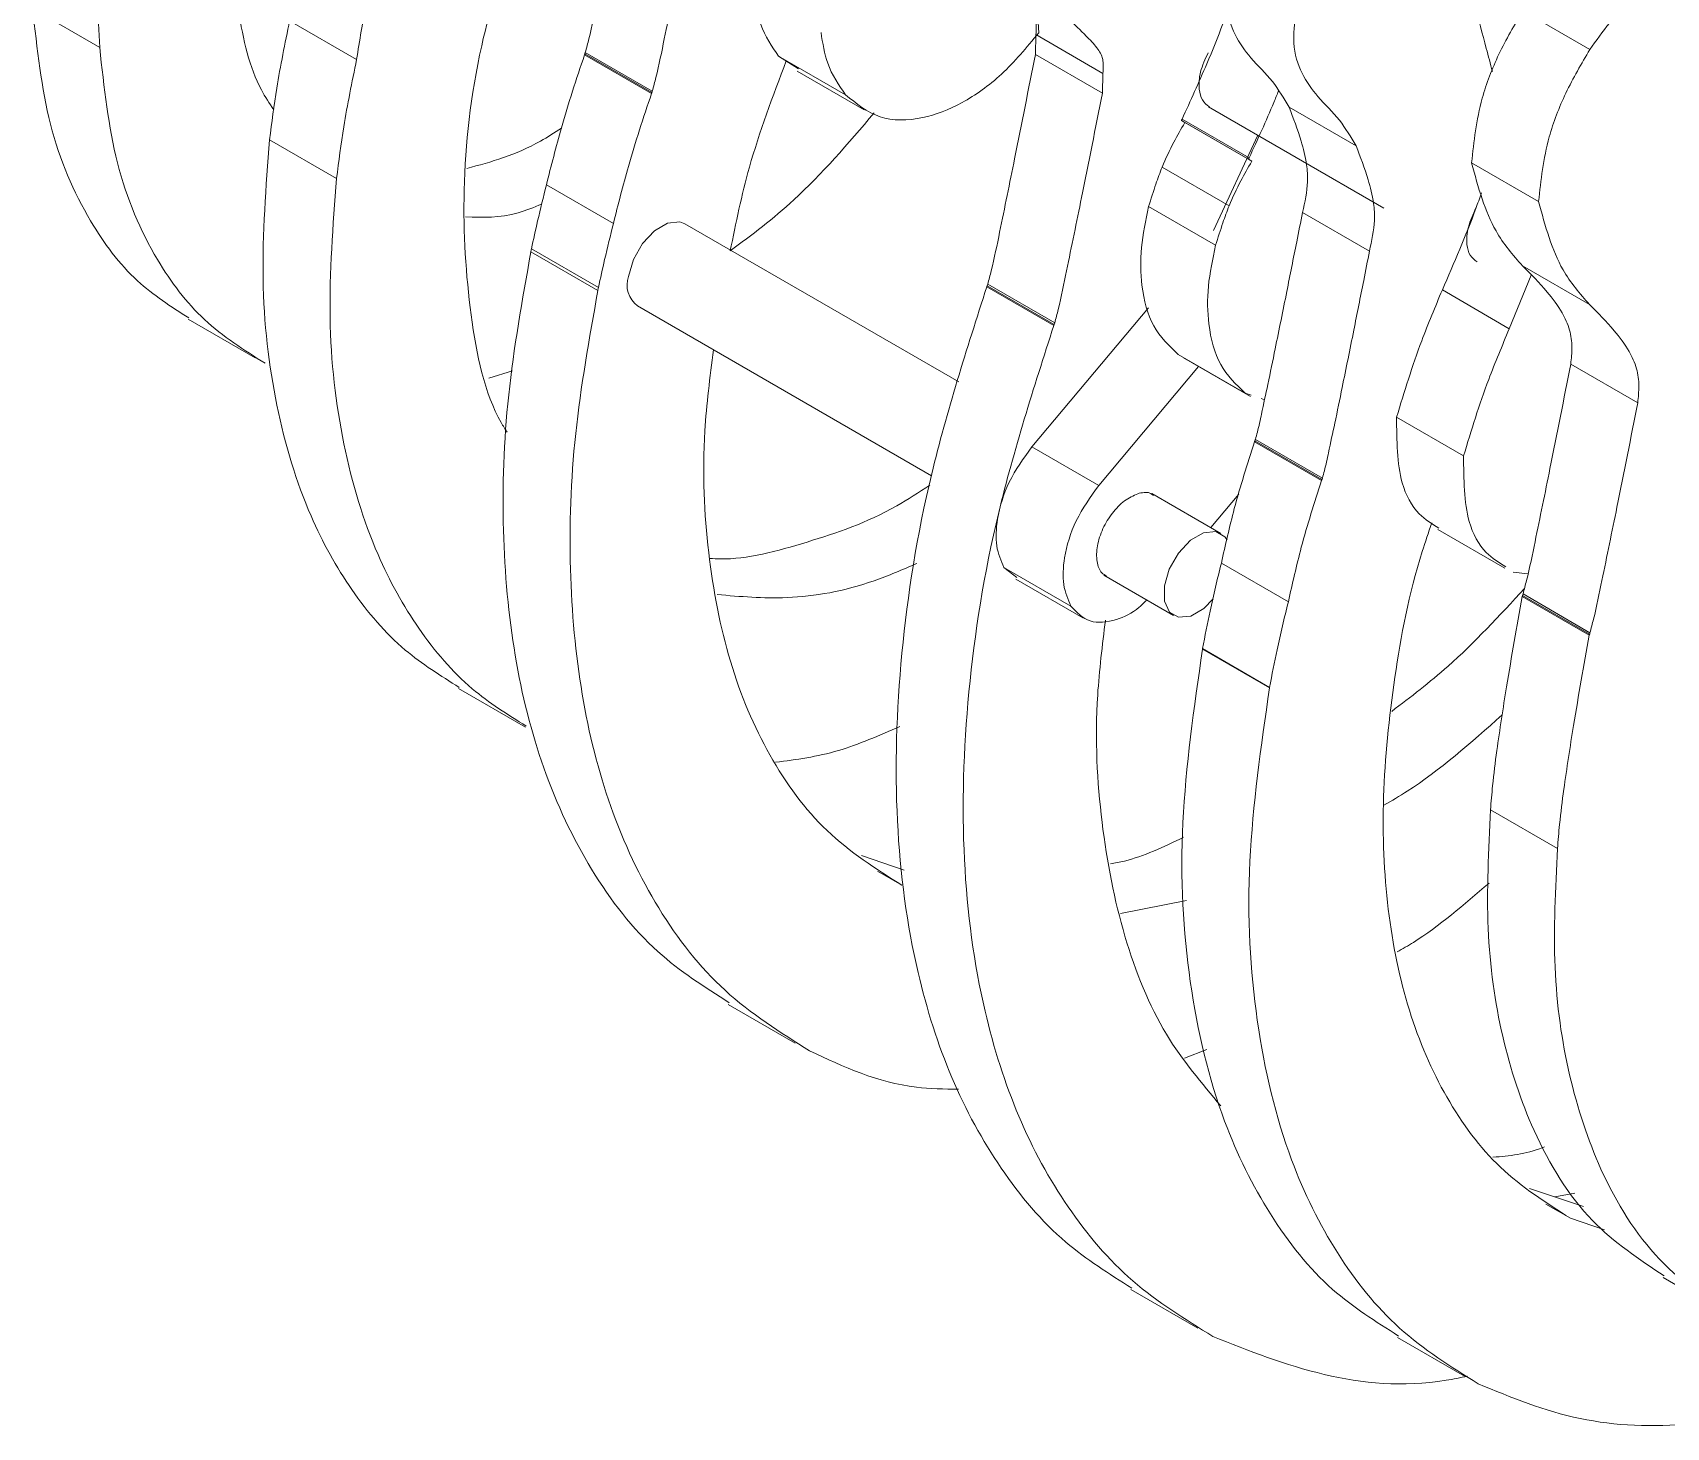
# Model space of a CAD drawing. Header units: inches. Extents: x 0 to 44.3, y 0 to 33.7.
# Drawn here: x 21.085 to 22.162, y 21.051 to 21.97 of the extents above; entities that cross this region are included whole.
import ezdxf

# ---------------------------------------------------------------- set-up
doc = ezdxf.new("R2010")
doc.units = ezdxf.units.IN
doc.header["$MEASUREMENT"] = 0

msp = doc.modelspace()

# ---------------------------------------------------------------- linework, layer by layer
at = {"color": 7, "linetype": 'Continuous', "lineweight": 15}
for p, q in [((21.1289, 21.9605), (21.0847, 21.986)), ((21.2984, 21.9526), (21.2542, 21.9781)), ((21.7477, 21.984), (21.7484, 21.9702)), ((22.112, 21.9593), (22.0678, 21.9848)), ((21.7466, 21.969), (21.7462, 21.956)), ((21.7908, 21.9435), (21.7466, 21.969)), ((21.493, 21.9302), (21.4488, 21.9557)), ((21.4932, 21.9308), (21.449, 21.9563)), ((21.4935, 21.9318), (21.4493, 21.9573)), ((21.5768, 21.9549), (21.621, 21.9294)), ((21.59, 21.9465), (21.5768, 21.9549)), ((21.7904, 21.9305), (21.7462, 21.956)), ((21.589, 21.9449), (21.6332, 21.9194)), ((21.7908, 21.9435), (21.7904, 21.9305)), ((21.493, 21.9302), (21.493, 21.9302)), ((21.8426, 21.9124), (21.8868, 21.8869)), ((21.8448, 21.911), (21.8426, 21.9124)), ((21.843, 21.9133), (21.8872, 21.8878)), ((21.8605, 21.9214), (21.9762, 21.8546)), ((21.9578, 21.8956), (21.9136, 21.9211)), ((21.8448, 21.911), (21.889, 21.8855)), ((21.8637, 21.8399), (21.8929, 21.9027)), ((21.2852, 21.8742), (21.241, 21.8997)), ((21.2852, 21.8742), (21.241, 21.8997)), ((21.241, 21.8997), (21.241, 21.8997)), ((21.8298, 21.8817), (21.874, 21.8562)), ((21.889, 21.8855), (21.8868, 21.8869)), ((22.0782, 21.8589), (22.034, 21.8844)), ((21.2852, 21.8742), (21.2852, 21.8742)), ((21.4678, 21.8444), (21.4236, 21.8699)), ((21.8209, 21.8556), (21.8651, 21.8301)), ((21.9666, 21.8262), (21.9225, 21.8517)), ((21.6957, 21.74), (21.515, 21.8443)), ((21.4575, 21.8004), (21.4133, 21.8259)), ((21.458, 21.8022), (21.4138, 21.8278)), ((22.1118, 21.791), (22.0676, 21.8165)), ((21.7148, 21.8044), (21.7144, 21.8034)), ((21.7586, 21.7779), (21.7144, 21.8034)), ((21.759, 21.7789), (21.7148, 21.8044)), ((22.0589, 21.7751), (22.0734, 21.8104)), ((21.4575, 21.8004), (21.4576, 21.8004)), ((21.7584, 21.7773), (21.7142, 21.8028)), ((22.0147, 21.8007), (22.0589, 21.7751)), ((21.4838, 21.7901), (21.6776, 21.6782)), ((21.8209, 21.7889), (21.7439, 21.6973)), ((21.1873, 21.7814), (21.2315, 21.7559)), ((21.7584, 21.7773), (21.7584, 21.7773)), ((21.759, 21.7789), (21.7586, 21.7779)), ((21.8539, 21.7501), (21.788, 21.6717)), ((21.8404, 21.7582), (21.8846, 21.7326)), ((21.8439, 21.7559), (21.8881, 21.7304)), ((22.1436, 21.7263), (22.0994, 21.7518)), ((21.3857, 21.7424), (21.4012, 21.7473)), ((21.8886, 21.7313), (21.8846, 21.7326)), ((21.8974, 21.7283), (21.8951, 21.729)), ((21.9845, 21.7167), (22.0287, 21.6912)), ((21.788, 21.6717), (21.7439, 21.6973)), ((21.935, 21.675), (21.8908, 21.7005)), ((21.9352, 21.6756), (21.891, 21.7012)), ((21.9356, 21.6766), (21.8914, 21.7021)), ((21.935, 21.675), (21.935, 21.675)), ((21.8686, 21.6401), (21.8231, 21.6664)), ((21.8619, 21.644), (21.8804, 21.666)), ((22.0118, 21.6427), (22.056, 21.6172)), ((21.9131, 21.5951), (21.8689, 21.6206)), ((21.7697, 21.5922), (21.7255, 21.6177)), ((21.7255, 21.6177), (21.734, 21.6111)), ((21.7333, 21.61), (21.7775, 21.5844)), ((21.7914, 21.6126), (21.8373, 21.586)), ((22.0712, 21.6134), (22.0614, 21.6145)), ((22.1118, 21.5737), (22.0676, 21.5992)), ((22.1121, 21.5746), (22.068, 21.6002)), ((22.1116, 21.573), (22.0674, 21.5985)), ((22.1116, 21.573), (22.1116, 21.5731)), ((21.9007, 21.5386), (21.8565, 21.5642)), ((21.9007, 21.5384), (21.8565, 21.5639)), ((21.3656, 21.5378), (21.4098, 21.5123)), ((21.9007, 21.5384), (21.9007, 21.5384)), ((22.0907, 21.4323), (22.0465, 21.4579)), ((21.6596, 21.4181), (21.6314, 21.4277)), ((21.8459, 21.398), (21.8023, 21.3895)), ((21.5436, 21.3296), (21.5878, 21.3041)), ((21.8447, 21.2941), (21.8594, 21.2999)), ((22.1079, 21.1962), (22.0723, 21.2082)), ((22.1021, 21.2051), (22.0889, 21.2026)), ((22.1217, 21.1809), (22.0993, 21.1885)), ((22.1603, 21.1494), (22.2045, 21.1238)), ((21.8093, 21.1415), (21.8535, 21.116)), ((21.9852, 21.1099), (22.0293, 21.0844))]:
    msp.add_line(p, q, dxfattribs=at)
at = {"color": 8, "linetype": 'Continuous', "lineweight": 15}
for p, q in [((21.6582, 21.4081), (21.642, 21.4174)), ((22.0993, 21.1885), (22.083, 21.1979))]:
    msp.add_line(p, q, dxfattribs=at)
at = {"color": 7, "linetype": 'Continuous', "lineweight": 15, "flags": 128}
for points in [[(21.515, 21.8443), (21.5116, 21.8455), (21.5036, 21.8447), (21.495, 21.8397), (21.4871, 21.8312), (21.481, 21.8207), (21.4777, 21.8096)], [(21.8728, 21.6358), (21.8713, 21.6379), (21.8652, 21.6414), (21.8572, 21.6406), (21.8486, 21.6356), (21.8406, 21.6271), (21.8345, 21.6166), (21.8313, 21.6055)], [(21.8313, 21.6055), (21.8313, 21.5955), (21.8346, 21.5883), (21.8407, 21.5848), (21.8487, 21.5856), (21.8573, 21.5906), (21.8636, 21.5969)]]:
    msp.add_lwpolyline(points, dxfattribs=at)
at = {"color": 7, "linetype": 'Continuous', "lineweight": 15}
msp.add_arc((21.4943, 21.8041), 0.0175, 161.7734, 232.8575, dxfattribs=at)
for points, knots in [([(21.1396, 22.1342), (21.1365, 22.1147), (21.1306, 22.0776), (21.1261, 22.0188), (21.1279, 21.9817), (21.1289, 21.9605)], [0, 0, 0, 0, 0.320913, 0.611378, 1, 1, 1, 1]), ([(21.2438, 21.9195), (21.2409, 21.9237), (21.2291, 21.9413), (21.2193, 21.9841), (21.2141, 22.0438), (21.2208, 22.0886), (21.2241, 22.1106)], [0, 0, 0, 0, 0.097143, 0.402466, 0.706076, 1, 1, 1, 1]), ([(21.4808, 22.1089), (21.4763, 22.086), (21.4686, 22.047), (21.4587, 21.9994), (21.4532, 21.9718), (21.4501, 21.9603), (21.4493, 21.9573)], [0, 0, 0, 0, 0.455189, 0.774069, 0.941971, 1, 1, 1, 1]), ([(21.525, 22.0834), (21.5205, 22.0605), (21.5128, 22.0215), (21.5029, 21.9739), (21.4974, 21.9463), (21.4943, 21.9348), (21.4935, 21.9318)], [0, 0, 0, 0, 0.455189, 0.774069, 0.941971, 1, 1, 1, 1]), ([(21.3163, 22.0322), (21.3122, 22.0181), (21.3045, 21.9911), (21.3004, 21.965), (21.2984, 21.9526)], [0, 0, 0, 0, 0.522663, 1, 1, 1, 1]), ([(21.3978, 21.7068), (21.3964, 21.7089), (21.3834, 21.7294), (21.3723, 21.7832), (21.3668, 21.8663), (21.3762, 21.9534), (21.3945, 22.0124), (21.4024, 22.0379)], [0, 0, 0, 0, 0.029162, 0.282044, 0.533555, 0.797716, 1, 1, 1, 1]), ([(22.0477, 21.9447), (22.0464, 21.9498), (22.0425, 21.9645), (22.037, 21.985), (22.0315, 22.0053), (22.0275, 22.0189), (22.025, 22.0279), (22.0234, 22.0317), (22.023, 22.0327)], [0, 0, 0, 0, 0.170795, 0.493431, 0.693538, 0.85915, 0.959917, 1, 1, 1, 1]), ([(21.7077, 22.0219), (21.7132, 22.0162), (21.7223, 22.0066), (21.7343, 21.995), (21.7422, 21.9868), (21.7472, 21.9793), (21.7468, 21.9723), (21.7466, 21.969)], [0, 0, 0, 0, 0.364685, 0.613203, 0.77476, 0.895531, 1, 1, 1, 1]), ([(21.843, 21.9133), (21.8485, 21.9254), (21.8581, 21.9463), (21.8691, 21.9735), (21.8758, 21.9934), (21.8788, 22.0085), (21.8782, 22.0162), (21.8779, 22.0197)], [0, 0, 0, 0, 0.340097, 0.58259, 0.751247, 0.889201, 1, 1, 1, 1]), ([(22.1869, 22.0256), (22.1805, 22.0233), (22.1642, 22.0176), (22.1372, 21.9939), (22.1205, 21.971), (22.112, 21.9593)], [0, 0, 0, 0, 0.245481, 0.614697, 1, 1, 1, 1]), ([(21.8755, 22.0164), (21.8738, 22.0069), (21.8706, 21.9886), (21.8774, 21.9681), (21.8887, 21.9524), (21.9029, 21.9393), (21.9101, 21.927), (21.9136, 21.9211)], [0, 0, 0, 0, 0.199044, 0.384126, 0.57323, 0.795633, 1, 1, 1, 1]), ([(21.5768, 21.9549), (21.5723, 21.9613), (21.5644, 21.9725), (21.5618, 21.9889), (21.5606, 21.9959)], [0, 0, 0, 0, 0.569012, 1, 1, 1, 1]), ([(21.7519, 21.9964), (21.7574, 21.9907), (21.7665, 21.9811), (21.7785, 21.9694), (21.7864, 21.9613), (21.7914, 21.9538), (21.791, 21.9468), (21.7908, 21.9435)], [0, 0, 0, 0, 0.364685, 0.613203, 0.77476, 0.895531, 1, 1, 1, 1]), ([(21.9196, 21.9909), (21.918, 21.9814), (21.9148, 21.9631), (21.9216, 21.9426), (21.9329, 21.9269), (21.9471, 21.9138), (21.9543, 21.9015), (21.9578, 21.8956)], [0, 0, 0, 0, 0.199044, 0.384126, 0.57323, 0.795633, 1, 1, 1, 1]), ([(21.0847, 21.986), (21.0876, 21.9598), (21.0934, 21.9071), (21.1191, 21.8482), (21.1508, 21.8058), (21.176, 21.7897), (21.1878, 21.7822)], [0, 0, 0, 0, 0.284004, 0.570715, 0.800244, 1, 1, 1, 1]), ([(21.2542, 21.9781), (21.2512, 21.9632), (21.2457, 21.9368), (21.2424, 21.911), (21.241, 21.8997)], [0, 0, 0, 0, 0.560755, 1, 1, 1, 1]), ([(22.0678, 21.9848), (22.0623, 21.9754), (22.0514, 21.9568), (22.038, 21.9217), (22.0355, 21.8985), (22.034, 21.8844)], [0, 0, 0, 0, 0.291098, 0.57156, 1, 1, 1, 1]), ([(21.621, 21.9294), (21.6165, 21.9358), (21.6086, 21.947), (21.6059, 21.9633), (21.6048, 21.9704)], [0, 0, 0, 0, 0.569012, 1, 1, 1, 1]), ([(21.7484, 21.9702), (21.7404, 21.9606), (21.7247, 21.9417), (21.6977, 21.9228), (21.6699, 21.9122), (21.6419, 21.9121), (21.6281, 21.9236), (21.621, 21.9294)], [0, 0, 0, 0, 0.186923, 0.36902, 0.551393, 0.770576, 1, 1, 1, 1]), ([(21.1289, 21.9605), (21.1318, 21.9343), (21.1376, 21.8816), (21.1632, 21.8226), (21.1967, 21.7784), (21.2242, 21.761), (21.2381, 21.7523)], [0, 0, 0, 0, 0.274135, 0.550883, 0.772436, 1, 1, 1, 1]), ([(21.4488, 21.9557), (21.4434, 21.9397), (21.4339, 21.9109), (21.4268, 21.8825), (21.4236, 21.8699)], [0, 0, 0, 0, 0.558643, 1, 1, 1, 1]), ([(21.449, 21.9563), (21.449, 21.9562), (21.4489, 21.956), (21.4488, 21.9558), (21.4488, 21.9557)], [0, 0, 0, 0, 0.605176, 1, 1, 1, 1]), ([(21.4493, 21.9573), (21.4493, 21.9571), (21.4492, 21.9568), (21.449, 21.9565), (21.449, 21.9563)], [0, 0, 0, 0, 0.560071, 1, 1, 1, 1]), ([(21.7462, 21.956), (21.7417, 21.9331), (21.734, 21.8941), (21.7242, 21.8465), (21.7186, 21.8189), (21.7156, 21.8074), (21.7148, 21.8044)], [0, 0, 0, 0, 0.455189, 0.774069, 0.941971, 1, 1, 1, 1]), ([(21.8602, 21.9571), (21.8583, 21.9529), (21.8544, 21.9445), (21.8538, 21.9334), (21.856, 21.9253), (21.8593, 21.9227), (21.861, 21.9214)], [0, 0, 0, 0, 0.283937, 0.5582, 0.775151, 1, 1, 1, 1]), ([(22.112, 21.9593), (22.1065, 21.9498), (22.0956, 21.9312), (22.0822, 21.8962), (22.0797, 21.873), (22.0782, 21.8589)], [0, 0, 0, 0, 0.291098, 0.57156, 1, 1, 1, 1]), ([(21.2984, 21.9526), (21.2954, 21.9377), (21.2899, 21.9113), (21.2866, 21.8855), (21.2852, 21.8742)], [0, 0, 0, 0, 0.560755, 1, 1, 1, 1]), ([(21.5449, 21.8264), (21.5486, 21.8447), (21.557, 21.886), (21.573, 21.9282), (21.5819, 21.9517)], [0, 0, 0, 0, 0.444331, 1, 1, 1, 1]), ([(21.493, 21.9302), (21.4876, 21.9142), (21.4781, 21.8854), (21.471, 21.857), (21.4678, 21.8444)], [0, 0, 0, 0, 0.558643, 1, 1, 1, 1]), ([(21.4932, 21.9308), (21.4931, 21.9307), (21.4931, 21.9305), (21.493, 21.9303), (21.493, 21.9302)], [0, 0, 0, 0, 0.605176, 1, 1, 1, 1]), ([(21.4935, 21.9318), (21.4935, 21.9316), (21.4934, 21.9313), (21.4932, 21.931), (21.4932, 21.9308)], [0, 0, 0, 0, 0.560071, 1, 1, 1, 1]), ([(21.7904, 21.9305), (21.7859, 21.9075), (21.7782, 21.8685), (21.7683, 21.8209), (21.7628, 21.7934), (21.7598, 21.7819), (21.759, 21.7789)], [0, 0, 0, 0, 0.455189, 0.774069, 0.941971, 1, 1, 1, 1]), ([(21.8872, 21.8878), (21.8928, 21.8999), (21.8997, 21.9146), (21.9056, 21.9294), (21.9066, 21.9319)], [0, 0, 0, 0, 0.829611, 1, 1, 1, 1]), ([(21.5449, 21.8264), (21.5591, 21.837), (21.5925, 21.862), (21.6226, 21.8972), (21.6399, 21.9174)], [0, 0, 0, 0, 0.425453, 1, 1, 1, 1]), ([(21.8426, 21.9124), (21.8427, 21.9126), (21.8428, 21.9129), (21.8429, 21.9131), (21.843, 21.9133)], [0, 0, 0, 0, 0.562208, 1, 1, 1, 1]), ([(21.9136, 21.9211), (21.9164, 21.9138), (21.921, 21.9019), (21.9252, 21.8855), (21.9264, 21.8699), (21.924, 21.8586), (21.9225, 21.8517)], [0, 0, 0, 0, 0.368273, 0.605593, 0.755559, 1, 1, 1, 1]), ([(21.4335, 21.9074), (21.4289, 21.9044), (21.4078, 21.8907), (21.3872, 21.8851), (21.3711, 21.8808)], [0, 0, 0, 0, 0.216876, 1, 1, 1, 1]), ([(21.8298, 21.8817), (21.8323, 21.8872), (21.8367, 21.8972), (21.8423, 21.9067), (21.8448, 21.911)], [0, 0, 0, 0, 0.554595, 1, 1, 1, 1]), ([(21.241, 21.8997), (21.2386, 21.8686), (21.2339, 21.8065), (21.2438, 21.7228), (21.2646, 21.6544), (21.2943, 21.6014), (21.3271, 21.5629), (21.3539, 21.5463), (21.3661, 21.5386)], [0, 0, 0, 0, 0.188576, 0.377185, 0.566905, 0.717731, 0.871052, 1, 1, 1, 1]), ([(21.9578, 21.8956), (21.9606, 21.8883), (21.9652, 21.8764), (21.9694, 21.86), (21.9706, 21.8444), (21.9681, 21.8331), (21.9666, 21.8262)], [0, 0, 0, 0, 0.368273, 0.605593, 0.755559, 1, 1, 1, 1]), ([(21.8209, 21.8556), (21.8225, 21.8606), (21.8252, 21.8693), (21.8284, 21.878), (21.8298, 21.8817)], [0, 0, 0, 0, 0.569886, 1, 1, 1, 1]), ([(21.874, 21.8562), (21.8765, 21.8617), (21.8809, 21.8717), (21.8865, 21.8812), (21.889, 21.8855)], [0, 0, 0, 0, 0.554595, 1, 1, 1, 1]), ([(21.8868, 21.8869), (21.8868, 21.8871), (21.887, 21.8874), (21.8871, 21.8876), (21.8872, 21.8878)], [0, 0, 0, 0, 0.562208, 1, 1, 1, 1]), ([(22.034, 21.8844), (22.0384, 21.8684), (22.0458, 21.8415), (22.0613, 21.8237), (22.0676, 21.8165)], [0, 0, 0, 0, 0.596509, 1, 1, 1, 1]), ([(21.2852, 21.8742), (21.2828, 21.8431), (21.2781, 21.781), (21.288, 21.6973), (21.3088, 21.6289), (21.3385, 21.5759), (21.3713, 21.5374), (21.3981, 21.5207), (21.4103, 21.5131)], [0, 0, 0, 0, 0.188576, 0.377185, 0.566905, 0.717731, 0.871052, 1, 1, 1, 1]), ([(21.4236, 21.8699), (21.4217, 21.862), (21.4181, 21.8479), (21.4151, 21.8339), (21.4138, 21.8278)], [0, 0, 0, 0, 0.560521, 1, 1, 1, 1]), ([(22.0147, 21.8007), (22.0224, 21.8185), (22.0317, 21.8398), (22.0393, 21.8612), (22.0405, 21.8646)], [0, 0, 0, 0, 0.839382, 1, 1, 1, 1]), ([(22.0782, 21.8589), (22.0826, 21.8429), (22.09, 21.8159), (22.1055, 21.7982), (22.1118, 21.791)], [0, 0, 0, 0, 0.596509, 1, 1, 1, 1]), ([(21.4206, 21.8573), (21.4153, 21.8551), (21.3976, 21.8479), (21.3816, 21.8484), (21.3703, 21.8488)], [0, 0, 0, 0, 0.294589, 1, 1, 1, 1]), ([(21.8404, 21.7582), (21.8345, 21.7638), (21.8228, 21.7748), (21.8159, 21.8008), (21.8151, 21.8281), (21.819, 21.8465), (21.8209, 21.8556)], [0, 0, 0, 0, 0.290946, 0.5700428, 0.7855639, 1, 1, 1, 1]), ([(21.8651, 21.8301), (21.8667, 21.8351), (21.8694, 21.8438), (21.8726, 21.8524), (21.874, 21.8562)], [0, 0, 0, 0, 0.569886, 1, 1, 1, 1]), ([(21.9225, 21.8517), (21.9212, 21.8453), (21.9177, 21.8279), (21.9118, 21.798), (21.9054, 21.7666), (21.8999, 21.7397), (21.8959, 21.7214), (21.8934, 21.7093), (21.8918, 21.7037), (21.8914, 21.7021)], [0, 0, 0, 0, 0.129071, 0.348695, 0.601561, 0.758829, 0.889148, 0.968478, 1, 1, 1, 1]), ([(22.0369, 21.8548), (22.035, 21.8505), (22.0311, 21.8422), (22.0304, 21.8311), (22.0326, 21.823), (22.036, 21.8204), (22.0377, 21.8191)], [0, 0, 0, 0, 0.283927, 0.558189, 0.775145, 1, 1, 1, 1]), ([(21.4678, 21.8444), (21.4659, 21.8365), (21.4623, 21.8224), (21.4593, 21.8084), (21.458, 21.8022)], [0, 0, 0, 0, 0.560521, 1, 1, 1, 1]), ([(21.4134, 21.8259), (21.4077, 21.7941), (21.3964, 21.7306), (21.3936, 21.6411), (21.4012, 21.5582), (21.4204, 21.4824), (21.4519, 21.4163), (21.4929, 21.3633), (21.528, 21.341), (21.5443, 21.3307)], [0, 0, 0, 0, 0.141754, 0.282946, 0.424147, 0.565927, 0.715837, 0.86826, 1, 1, 1, 1]), ([(21.4138, 21.8278), (21.4137, 21.8274), (21.4135, 21.8268), (21.4134, 21.8262), (21.4133, 21.8259)], [0, 0, 0, 0, 0.560551, 1, 1, 1, 1]), ([(21.8846, 21.7326), (21.8787, 21.7383), (21.867, 21.7493), (21.86, 21.7753), (21.8593, 21.8026), (21.8632, 21.821), (21.8651, 21.8301)], [0, 0, 0, 0, 0.290946, 0.570043, 0.785564, 1, 1, 1, 1]), ([(21.9666, 21.8262), (21.9654, 21.8197), (21.9619, 21.8024), (21.956, 21.7725), (21.9496, 21.7411), (21.9441, 21.7142), (21.9401, 21.6959), (21.9376, 21.6838), (21.936, 21.6782), (21.9356, 21.6766)], [0, 0, 0, 0, 0.129071, 0.348695, 0.601561, 0.758829, 0.889148, 0.968478, 1, 1, 1, 1]), ([(22.0676, 21.8165), (22.0732, 21.811), (22.0826, 21.8016), (22.0931, 21.7875), (22.0989, 21.7754), (22.1006, 21.7635), (22.0998, 21.7555), (22.0994, 21.7518)], [0, 0, 0, 0, 0.349452, 0.590946, 0.754156, 0.887567, 1, 1, 1, 1]), ([(21.7144, 21.8034), (21.7144, 21.8033), (21.7143, 21.8031), (21.7142, 21.8029), (21.7142, 21.8028)], [0, 0, 0, 0, 0.605358, 1, 1, 1, 1]), ([(21.4576, 21.8004), (21.4519, 21.7686), (21.4406, 21.7051), (21.4378, 21.6155), (21.4454, 21.5327), (21.4646, 21.4569), (21.4961, 21.3907), (21.5397, 21.3351), (21.5779, 21.3111), (21.5973, 21.2989)], [0, 0, 0, 0, 0.138333, 0.276119, 0.413913, 0.552273, 0.698565, 0.84731, 1, 1, 1, 1]), ([(21.458, 21.8022), (21.4579, 21.8019), (21.4577, 21.8013), (21.4576, 21.8006), (21.4575, 21.8004)], [0, 0, 0, 0, 0.560551, 1, 1, 1, 1]), ([(21.7142, 21.8028), (21.7009, 21.7615), (21.6745, 21.6793), (21.6556, 21.5601), (21.6524, 21.4488), (21.6652, 21.3554), (21.6895, 21.2794), (21.7224, 21.2196), (21.7622, 21.1723), (21.7949, 21.1519), (21.8099, 21.1425)], [0, 0, 0, 0, 0.142929, 0.284158, 0.424712, 0.565401, 0.676645, 0.789035, 0.903292, 1, 1, 1, 1]), ([(21.9845, 21.7167), (21.9897, 21.7335), (21.9982, 21.7616), (22.01, 21.7895), (22.0147, 21.8007)], [0, 0, 0, 0, 0.6008931, 1, 1, 1, 1]), ([(22.1118, 21.791), (22.1174, 21.7854), (22.1268, 21.7761), (22.1373, 21.762), (22.1431, 21.7499), (22.1448, 21.738), (22.144, 21.73), (22.1436, 21.7263)], [0, 0, 0, 0, 0.349452, 0.590946, 0.754156, 0.887567, 1, 1, 1, 1]), ([(21.7584, 21.7773), (21.7451, 21.736), (21.7187, 21.6538), (21.6998, 21.5346), (21.6966, 21.4233), (21.7094, 21.3299), (21.7337, 21.2539), (21.7665, 21.194), (21.809, 21.1441), (21.8451, 21.1219), (21.8633, 21.1106)], [0, 0, 0, 0, 0.140075, 0.278484, 0.416231, 0.55411, 0.663133, 0.773279, 0.885254, 1, 1, 1, 1]), ([(21.7586, 21.7779), (21.7586, 21.7778), (21.7585, 21.7776), (21.7584, 21.7774), (21.7584, 21.7773)], [0, 0, 0, 0, 0.605358, 1, 1, 1, 1]), ([(22.0287, 21.6912), (22.0338, 21.708), (22.0424, 21.7361), (22.0542, 21.764), (22.0589, 21.7751)], [0, 0, 0, 0, 0.600893, 1, 1, 1, 1]), ([(21.6582, 21.4081), (21.641, 21.419), (21.607, 21.4406), (21.5695, 21.4918), (21.543, 21.5538), (21.5291, 21.6263), (21.5256, 21.6961), (21.5315, 21.7432), (21.5338, 21.7612)], [0, 0, 0, 0, 0.184764, 0.364529, 0.54133, 0.7166, 0.891376, 1, 1, 1, 1]), ([(22.0994, 21.7518), (22.0949, 21.7288), (22.0872, 21.6898), (22.0774, 21.6422), (22.0718, 21.6147), (22.0687, 21.6031), (22.068, 21.6002)], [0, 0, 0, 0, 0.45519, 0.774071, 0.941972, 1, 1, 1, 1]), ([(22.1436, 21.7263), (22.1391, 21.7033), (22.1314, 21.6643), (22.1215, 21.6167), (22.116, 21.5892), (22.1129, 21.5776), (22.1121, 21.5746)], [0, 0, 0, 0, 0.45519, 0.774071, 0.941972, 1, 1, 1, 1]), ([(22.0123, 21.6436), (22.0078, 21.6464), (21.9972, 21.6529), (21.9848, 21.6761), (21.9846, 21.7014), (21.9845, 21.7167)], [0, 0, 0, 0, 0.23034, 0.534739, 1, 1, 1, 1]), ([(21.7439, 21.6973), (21.7384, 21.6897), (21.7278, 21.6748), (21.7206, 21.6509), (21.7197, 21.6309), (21.7235, 21.6221), (21.7255, 21.6177)], [0, 0, 0, 0, 0.283701, 0.557917, 0.775029, 1, 1, 1, 1]), ([(21.8908, 21.7005), (21.8861, 21.6858), (21.8775, 21.659), (21.8716, 21.6325), (21.8689, 21.6206)], [0, 0, 0, 0, 0.548913, 1, 1, 1, 1]), ([(21.891, 21.7012), (21.891, 21.701), (21.8909, 21.7008), (21.8908, 21.7006), (21.8908, 21.7005)], [0, 0, 0, 0, 0.605291, 1, 1, 1, 1]), ([(21.8914, 21.7021), (21.8913, 21.7019), (21.8912, 21.7016), (21.8911, 21.7013), (21.891, 21.7012)], [0, 0, 0, 0, 0.560484, 1, 1, 1, 1]), ([(22.0565, 21.6181), (22.052, 21.6209), (22.0414, 21.6274), (22.029, 21.6506), (22.0288, 21.6759), (22.0287, 21.6912)], [0, 0, 0, 0, 0.23034, 0.534739, 1, 1, 1, 1]), ([(21.935, 21.675), (21.9303, 21.6603), (21.9217, 21.6335), (21.9158, 21.607), (21.9131, 21.5951)], [0, 0, 0, 0, 0.548913, 1, 1, 1, 1]), ([(21.9352, 21.6756), (21.9352, 21.6755), (21.9351, 21.6753), (21.935, 21.6751), (21.935, 21.675)], [0, 0, 0, 0, 0.6052912, 1, 1, 1, 1]), ([(21.9356, 21.6766), (21.9355, 21.6764), (21.9354, 21.6761), (21.9353, 21.6758), (21.9352, 21.6756)], [0, 0, 0, 0, 0.5604837, 1, 1, 1, 1]), ([(21.6766, 21.6719), (21.6693, 21.6672), (21.6421, 21.6494), (21.5953, 21.6338), (21.5536, 21.6223), (21.5338, 21.6235), (21.5315, 21.6236)], [0, 0, 0, 0, 0.145782, 0.545558, 0.948811, 1, 1, 1, 1]), ([(21.788, 21.6717), (21.7826, 21.6642), (21.772, 21.6493), (21.7648, 21.6254), (21.7639, 21.6054), (21.7677, 21.5966), (21.7697, 21.5922)], [0, 0, 0, 0, 0.283701, 0.557917, 0.775029, 1, 1, 1, 1]), ([(21.8137, 21.6663), (21.8108, 21.665), (21.805, 21.6624), (21.7967, 21.6538), (21.7903, 21.6433), (21.7866, 21.6317), (21.7864, 21.6214), (21.7889, 21.6143), (21.7922, 21.6126), (21.7934, 21.612)], [0, 0, 0, 0, 0.154589, 0.303829, 0.453069, 0.607658, 0.762247, 0.911487, 1, 1, 1, 1]), ([(21.8241, 21.6652), (21.8233, 21.6658), (21.8207, 21.6679), (21.8166, 21.667), (21.8137, 21.6663)], [0, 0, 0, 0, 0.282035, 1, 1, 1, 1]), ([(22.0993, 21.1885), (22.0832, 21.1987), (22.0515, 21.2189), (22.0162, 21.2664), (21.9912, 21.3239), (21.9773, 21.391), (21.974, 21.4652), (21.9822, 21.5449), (21.9937, 21.6063), (22.0056, 21.6407), (22.0077, 21.647)], [0, 0, 0, 0, 0.144904, 0.285925, 0.424621, 0.562093, 0.699141, 0.833987, 0.969779, 1, 1, 1, 1]), ([(21.668, 21.6203), (21.6586, 21.6163), (21.6291, 21.6036), (21.584, 21.5956), (21.5514, 21.5985), (21.5363, 21.5998)], [0, 0, 0, 0, 0.201944, 0.628958, 1, 1, 1, 1]), ([(21.8689, 21.6206), (21.8663, 21.61), (21.8617, 21.5911), (21.8581, 21.5724), (21.8565, 21.5642)], [0, 0, 0, 0, 0.5606827, 1, 1, 1, 1]), ([(22.0689, 21.6039), (22.0524, 21.5859), (22.0242, 21.5554), (21.9938, 21.5323), (21.9813, 21.5228)], [0, 0, 0, 0, 0.588108, 1, 1, 1, 1]), ([(22.0676, 21.5992), (22.0676, 21.5991), (22.0675, 21.5988), (22.0674, 21.5986), (22.0674, 21.5985)], [0, 0, 0, 0, 0.60613, 1, 1, 1, 1]), ([(22.068, 21.6002), (22.0679, 21.6), (22.0678, 21.5996), (22.0677, 21.5993), (22.0676, 21.5992)], [0, 0, 0, 0, 0.5605224, 1, 1, 1, 1]), ([(21.7697, 21.5922), (21.7735, 21.5881), (21.7811, 21.5801), (21.7982, 21.582), (21.8117, 21.5882), (21.818, 21.5945), (21.8197, 21.5962)], [0, 0, 0, 0, 0.333172, 0.655218, 0.910213, 1, 1, 1, 1]), ([(21.9131, 21.5951), (21.9105, 21.5845), (21.9059, 21.5655), (21.9023, 21.5469), (21.9007, 21.5386)], [0, 0, 0, 0, 0.560683, 1, 1, 1, 1]), ([(22.0674, 21.5986), (22.0639, 21.5787), (22.0578, 21.5446), (22.0514, 21.5031), (22.0479, 21.476), (22.0469, 21.4631), (22.0465, 21.4579)], [0, 0, 0, 0, 0.419022, 0.718186, 0.88374, 1, 1, 1, 1]), ([(21.8686, 21.2626), (21.856, 21.2775), (21.8295, 21.3086), (21.8034, 21.3727), (21.7885, 21.4483), (21.7846, 21.5194), (21.7904, 21.5664), (21.7924, 21.583)], [0, 0, 0, 0, 0.207275, 0.432434, 0.65564, 0.878206, 1, 1, 1, 1]), ([(22.1116, 21.5731), (22.1081, 21.5532), (22.102, 21.5191), (22.0956, 21.4776), (22.0921, 21.4505), (22.0911, 21.4376), (22.0907, 21.4323)], [0, 0, 0, 0, 0.419022, 0.718186, 0.88374, 1, 1, 1, 1]), ([(22.1118, 21.5737), (22.1118, 21.5735), (22.1117, 21.5733), (22.1116, 21.5731), (22.1116, 21.573)], [0, 0, 0, 0, 0.60613, 1, 1, 1, 1]), ([(22.1121, 21.5746), (22.1121, 21.5745), (22.112, 21.5741), (22.1119, 21.5738), (22.1118, 21.5737)], [0, 0, 0, 0, 0.5605224, 1, 1, 1, 1]), ([(21.8565, 21.5639), (21.8509, 21.5251), (21.8398, 21.4477), (21.8457, 21.3423), (21.8666, 21.256), (21.8999, 21.1893), (21.9383, 21.1408), (21.9708, 21.1204), (21.9858, 21.1109)], [0, 0, 0, 0, 0.18869, 0.376929, 0.565976, 0.716167, 0.868873, 1, 1, 1, 1]), ([(21.8565, 21.5642), (21.8565, 21.5641), (21.8565, 21.564), (21.8565, 21.5639), (21.8565, 21.5639)], [0, 0, 0, 0, 0.5610725, 1, 1, 1, 1]), ([(21.9007, 21.5384), (21.8951, 21.4996), (21.884, 21.4222), (21.8899, 21.3168), (21.9108, 21.2305), (21.944, 21.1637), (21.9849, 21.1128), (22.0205, 21.0906), (22.0384, 21.0794)], [0, 0, 0, 0, 0.18399, 0.36754, 0.551877, 0.698327, 0.847228, 1, 1, 1, 1]), ([(21.9007, 21.5386), (21.9007, 21.5386), (21.9007, 21.5385), (21.9007, 21.5384), (21.9007, 21.5384)], [0, 0, 0, 0, 0.561073, 1, 1, 1, 1]), ([(21.5748, 21.4892), (21.5885, 21.491), (21.615, 21.4945), (21.6432, 21.5069), (21.6569, 21.5129)], [0, 0, 0, 0, 0.516297, 1, 1, 1, 1]), ([(22.0542, 21.5204), (22.0335, 21.502), (22.0078, 21.4793), (21.9813, 21.4639), (21.9761, 21.4609)], [0, 0, 0, 0, 0.805134, 1, 1, 1, 1]), ([(22.0465, 21.4579), (22.0452, 21.4313), (22.0426, 21.3782), (22.0528, 21.3069), (22.0749, 21.2408), (22.1096, 21.1847), (22.1445, 21.1615), (22.1611, 21.1505)], [0, 0, 0, 0, 0.188677, 0.377538, 0.567606, 0.794942, 1, 1, 1, 1]), ([(21.844, 21.4398), (21.8308, 21.4335), (21.8143, 21.4255), (21.7988, 21.4228), (21.7957, 21.4223)], [0, 0, 0, 0, 0.802793, 1, 1, 1, 1]), ([(22.0907, 21.4323), (22.0894, 21.4058), (22.0867, 21.3527), (22.097, 21.2814), (22.119, 21.2152), (22.1556, 21.1569), (22.193, 21.1323), (22.212, 21.1198)], [0, 0, 0, 0, 0.1833286, 0.3668368, 0.5515179, 0.7724097, 1, 1, 1, 1]), ([(21.9849, 21.3642), (21.9885, 21.3662), (22.009, 21.378), (22.029, 21.3953), (22.0455, 21.4096)], [0, 0, 0, 0, 0.174335, 1, 1, 1, 1]), ([(21.5973, 21.2989), (21.6197, 21.2884), (21.6499, 21.2743), (21.686, 21.2738), (21.6954, 21.2736)], [0, 0, 0, 0, 0.740943, 1, 1, 1, 1]), ([(22.0822, 21.2357), (22.0818, 21.2355), (22.07, 21.2307), (22.0588, 21.2297), (22.0481, 21.2288)], [0, 0, 0, 0, 0.036594, 1, 1, 1, 1]), ([(21.8633, 21.1106), (21.8872, 21.1011), (21.9344, 21.0824), (21.9929, 21.0766), (22.0266, 21.0834), (22.0314, 21.0844)], [0, 0, 0, 0, 0.469013, 0.92539, 1, 1, 1, 1]), ([(22.0384, 21.0794), (22.0602, 21.0704), (22.1032, 21.0527), (22.178, 21.0497), (22.2564, 21.0659), (22.311, 21.0838), (22.3386, 21.1002), (22.3391, 21.1004)], [0, 0, 0, 0, 0.256691, 0.506476, 0.752149, 0.995677, 1, 1, 1, 1])]:
    msp.add_open_spline(points, degree=3, knots=knots, dxfattribs=at)

doc.saveas('drawing.dxf')
